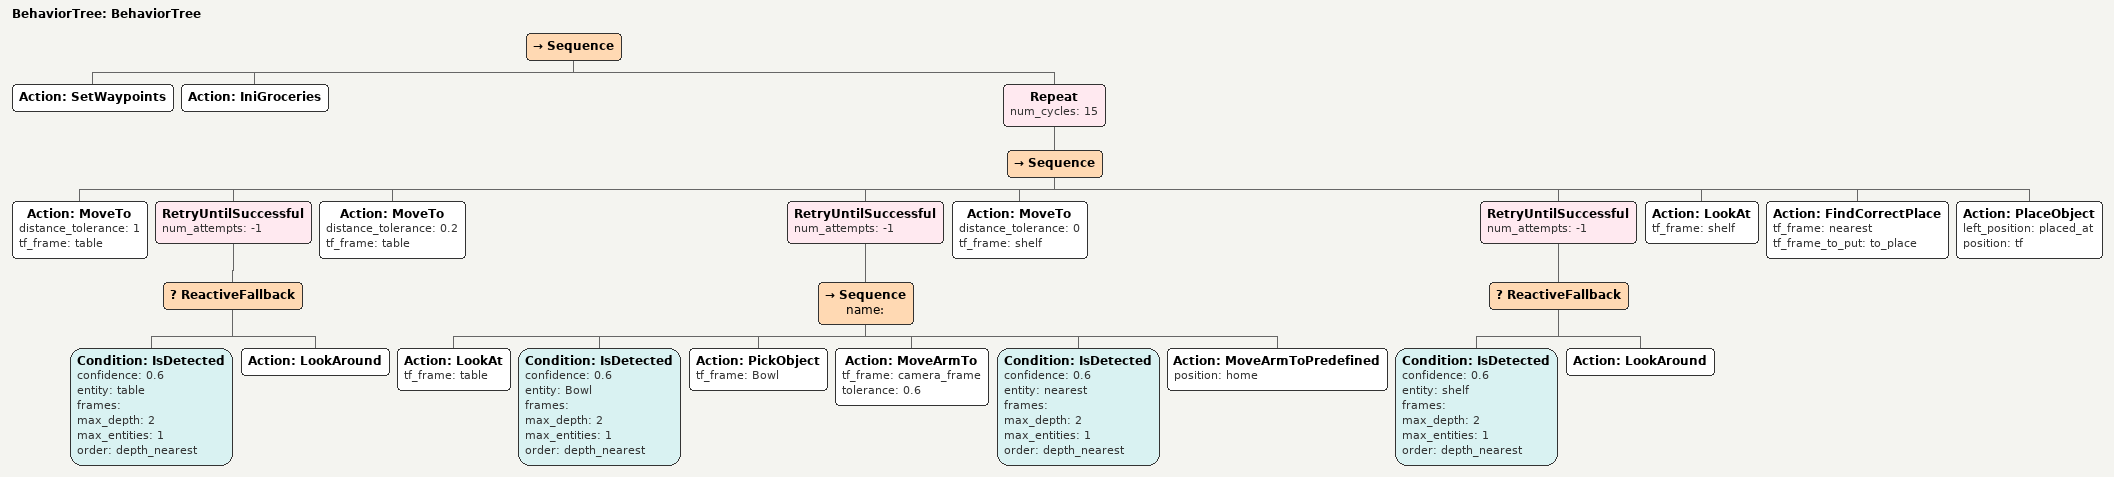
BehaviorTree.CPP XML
<?xml version="1.0"?>
<root main_tree_to_execute="BehaviorTree">
    <BehaviorTree ID="BehaviorTree">
        <Sequence>
            <Action ID="SetWaypoints"/>
            <Action ID="IniGroceries"/>
            <Repeat num_cycles="15">
                <Sequence>
                    <Action ID="MoveTo" distance_tolerance="1" tf_frame="table"/>
                    <RetryUntilSuccessful num_attempts="-1">
                        <ReactiveFallback>
                            <Condition ID="IsDetected" confidence="0.6" entity="table" frames="" max_depth="2" max_entities="1" order="depth_nearest"/>
                            <Action ID="LookAround"/>
                        </ReactiveFallback>
                    </RetryUntilSuccessful>
                    <Action ID="MoveTo" distance_tolerance="0.2" tf_frame="table"/>
                    <RetryUntilSuccessful num_attempts="-1">
                        <Sequence name="">
                            <Action ID="LookAt" tf_frame="table"/>
                            <Condition ID="IsDetected" confidence="0.6" entity="Bowl" frames="" max_depth="2" max_entities="1" order="depth_nearest"/>
                            <Action ID="PickObject" tf_frame="Bowl"/>
                            <Action ID="MoveArmTo" tf_frame="camera_frame" tolerance="0.6"/>
                            <Condition ID="IsDetected" confidence="0.6" entity="nearest" frames="" max_depth="2" max_entities="1" order="depth_nearest"/>
                            <Action ID="MoveArmToPredefined" position="home"/>
                        </Sequence>
                    </RetryUntilSuccessful>
                    <Action ID="MoveTo" distance_tolerance="0" tf_frame="shelf"/>
                    <RetryUntilSuccessful num_attempts="-1">
                        <ReactiveFallback>
                            <Condition ID="IsDetected" confidence="0.6" entity="shelf" frames="" max_depth="2" max_entities="1" order="depth_nearest"/>
                            <Action ID="LookAround"/>
                        </ReactiveFallback>
                    </RetryUntilSuccessful>
                    <Action ID="LookAt" tf_frame="shelf"/>
                    <Action ID="FindCorrectPlace" tf_frame="nearest" tf_frame_to_put="to_place"/>
                    <Action ID="PlaceObject" left_position="placed_at" position="tf"/>
                </Sequence>
            </Repeat>
        </Sequence>
    </BehaviorTree>
</root>
